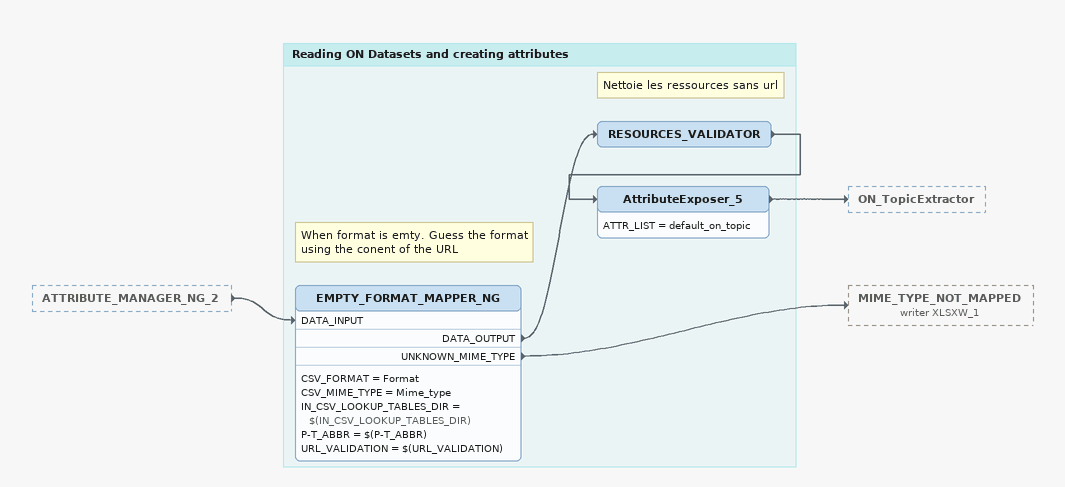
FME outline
ATTRIBUTE_MANAGER_NG_2 [outside]
    -> EMPTY_FORMAT_MAPPER_NG [DATA_INPUT]

Bookmark: Reading ON Datasets and creating attributes
Note: When format is emty. Guess the format using the conent of the URL
EMPTY_FORMAT_MAPPER_NG
    CSV_FORMAT = Format
    CSV_MIME_TYPE = Mime_type
    IN_CSV_LOOKUP_TABLES_DIR = $(IN_CSV_LOOKUP_TABLES_DIR)
    P-T_ABBR = $(P-T_ABBR)
    URL_VALIDATION = $(URL_VALIDATION)
    DATA_OUTPUT -> RESOURCES_VALIDATOR
    UNKNOWN_MIME_TYPE -> MIME_TYPE_NOT_MAPPED (writer XLSXW_1)
Note: Nettoie les ressources sans url
RESOURCES_VALIDATOR
    -> AttributeExposer_5
AttributeExposer_5
    ATTR_LIST = default_on_topic
    -> ON_TopicExtractor
